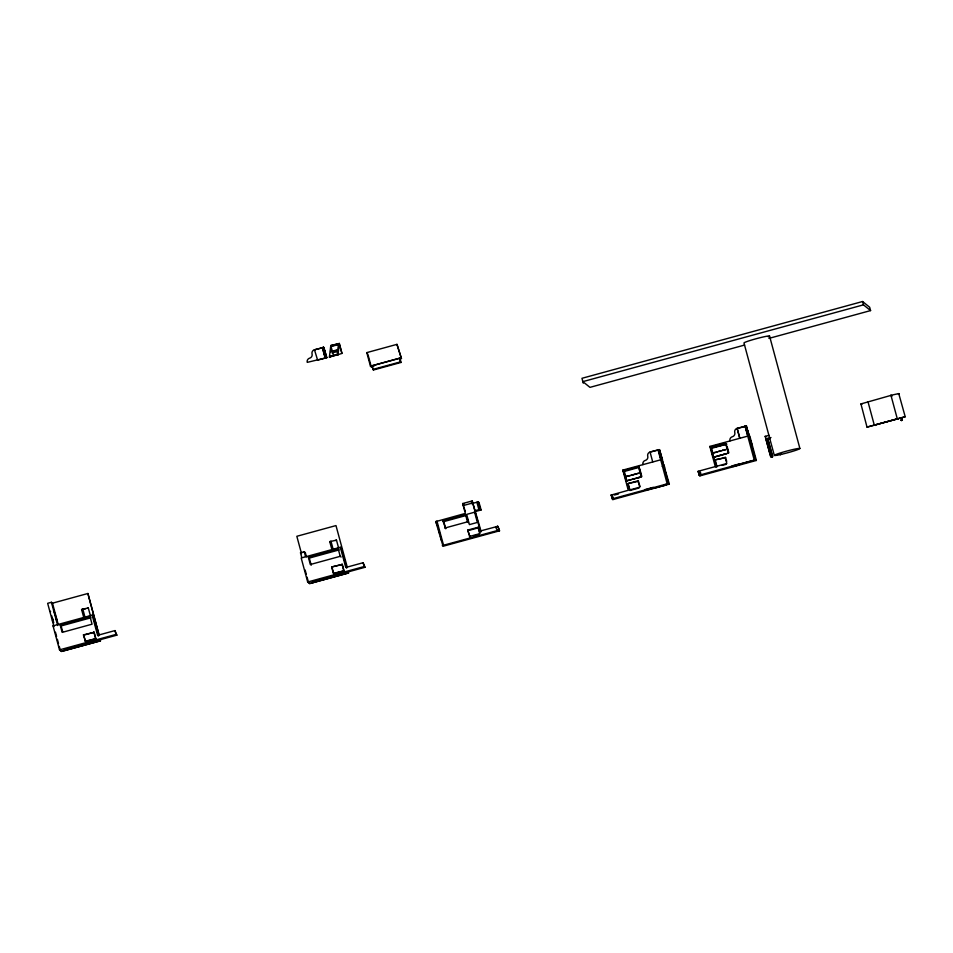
<?xml version="1.0" encoding="UTF-8"?>
<svg xmlns="http://www.w3.org/2000/svg" width="953" height="953" viewBox="0 0 953 953"><rect width="100%" height="100%" fill="white"/><g stroke="black" fill="none" stroke-linecap="round" stroke-linejoin="round"><path stroke-width="1.43" d="M339.161 343.354L342.02 353.432L329.393 357.125L330.786 345.546L339.351 343.556L341.817 353.218M330.596 351.49L331.251 346.022L338.613 344.307L338.22 350.061L332.073 351.49M330.846 351.776L331.251 346.022M331.358 355.981L330.203 356.458L337.112 354.861L337.505 351.574L331.978 352.848M338.22 350.061L338.613 344.307M337.958 355.147L339.351 343.556L330.786 345.546L333.443 355.421L329.393 357.125M898.214 419.153L897.154 418.296L890.948 395.292L898.75 393.589L905.231 416.806L867.016 427.111L860.928 403.929L891.031 395.364M867.016 427.111L905.35 416.628M899.144 393.625L898.381 394.125M642.93 464.599A3.419 3.407 -51.1 0 1 645.336 460.406A3.419 3.407 -51.1 0 0 647.742 456.201A3.419 3.407 -51.1 0 1 650.149 452.008L659.178 449.602L669.34 484.124L612.862 499.586L611.028 495.107L612.303 494.75M626.824 476.333C622.654 477.346 630.147 475.547 627.896 476.238M627.086 476.405L627.789 476.155M627.932 480.431L626.466 480.8L627.67 480.515M628.182 480.491L629.588 480.086M630.112 479.943L631.565 479.573M632.339 479.323L633.793 478.954M634.043 478.894L635.496 478.525M636.211 478.263L637.593 477.941M713.213 452.854L712.391 453.02L714.929 452.556M714.107 452.723L715.643 452.306L714.821 452.472M715.024 456.69L714.321 456.94M715.215 456.809L716.739 456.392M717.192 456.296L718.252 456.022M726.734 453.688L725.698 453.985M337.112 354.861L338.267 354.373L337.505 351.574M82.804 609.098L85.02 617.318L83.816 617.735L81.601 609.527L82.804 609.098L88.319 608.002L90.535 616.21M87.116 608.419L88.319 608.002M329.762 541.661L330.965 541.233L333.181 549.44L331.978 549.869L329.762 541.661L336.48 540.125L338.696 548.332M335.277 540.554L336.48 540.125M718.896 451.353C716.727 452.091 721.207 450.686 719.003 451.436M720.671 450.864C718.502 451.603 722.982 450.197 720.778 450.948M714.214 456.856L713.499 457.106L715.346 456.809M723.875 454.378L723.244 454.581L724.697 454.212M443.467 545.187L442.299 545.581L498.753 530.166L499.551 530.809L443.074 546.26L435.795 521.601L436.986 521.172L443.55 545.259M613.339 498.586L612.064 498.919L668.541 483.481L669.34 484.124M326.51 357.327L323.71 347.357L314.371 349.822L323.841 347.464L326.879 357.637L317.623 360.163L314.466 349.763A3.419 3.407 -51.1 0 0 312.06 353.968A3.419 3.407 -51.1 0 1 309.654 358.161A3.419 3.407 -51.1 0 0 307.247 362.366L326.879 357.637M374.029 366.083L371.277 366.834L370.443 366.155L366.786 352.61L396.972 344.355L401.463 358.578L396.972 344.355M370.443 366.155L400.617 357.899M371.825 365.881L399.426 358.328L400.081 358.852L401.046 362.438L373.445 369.99L371.825 365.881L373.445 369.99M372.79 369.454L400.391 361.902L401.046 362.438M768.928 338.398L870.577 310.583L869.672 307.259L862.572 301.517L581.961 378.305L583.272 383.154M870.577 310.583L863.466 304.841L582.855 381.629L589.967 387.359L744.591 345.057M58.252 624.608L52.463 603.118L51.426 602.284L47.65 603.32L53.928 626.574L53.034 625.859L92.179 615.15L93.06 615.864L98.516 636.044L97.623 635.329L92.179 615.15M51.545 603.44L87.89 593.493L99.1 635.043M306.449 556.862L305.294 552.585L304.269 551.751L300.493 552.788L301.517 553.622L296.836 536.289L335.98 525.579L347.261 567.166M437.737 526.485L435.795 521.601L465.338 513.417L462.67 503.541L472.188 500.944L481.182 531.714M662.561 459.87L659.524 449.697L650.053 452.056L652.722 461.931M749.594 436.188L745.985 425.967L737.086 428.373L739.742 438.249M737.3 428.552L746.556 426.015M471.58 503.649L478.096 501.921L478.978 502.434L481.122 509.962L474.475 511.785M346.678 568.179L341.222 547.999L340.34 547.272L301.196 557.993L307.676 582.009L309.665 583.605L348.798 572.896L309.594 583.558M474.904 510.701L480.181 509.319L481.122 509.962M611.028 495.107L628.277 490.283L622.833 470.103L662.001 459.465M716.191 467.315L715.298 466.601L709.854 446.421L749.022 435.771L746.211 425.92M623.453 470.722L638.439 466.613L639.332 467.327L624.346 471.437L623.453 470.722L626.216 480.943L641.202 476.834L638.439 466.613M325.664 552.252L329.905 551.096M627.991 469.65L636.556 467.304M60.23 625.228L90.13 617.044L91.023 617.758L61.123 625.942L60.23 625.228L62.159 632.375L92.06 624.191L90.13 617.044M308.391 557.35L338.291 549.178L339.185 549.893L309.284 558.077L308.391 557.35L310.321 564.51L340.221 556.326L341.114 557.04M712.141 446.754L720.563 444.491M442.907 520.886L465.552 514.691L466.446 515.406L443.788 521.613L442.907 520.886L445.718 528.76L443.788 521.613M709.854 446.421L711.367 447.755L726.508 444.193M726.782 444.122L711.129 448.446L710.783 447.16L714.369 460.573M770.608 456.535L771.882 456.177L770.608 456.535L765.164 436.343L768.988 435.295M662.252 466.315L663.491 465.981L663.705 466.744L662.776 465.398L663.491 465.981M770.965 437.498L765.843 438.904L766.557 439.476L770.393 438.428M767.749 439.047L766.474 439.404L771.311 457.106L772.597 456.749L767.832 439.119L772.597 456.749L771.311 457.106M444.837 528.045L467.482 521.851L468.376 522.566L467.22 518.277M713.237 457.249L728.223 453.151L725.471 442.931L710.485 447.028L713.237 457.249L714.131 457.976M639.07 488.007L630.016 490.473L627.729 483.636L638.069 480.8L640.011 486.375M714.75 459.942L725.662 457.583L714.75 459.942L716.477 466.339L726.817 463.503L725.09 457.118M627.729 483.636L638.629 481.265M83.495 634.865L94.156 632.292L95.884 638.677L85.544 641.512L83.495 634.865L85.544 641.512M344.045 570.811L333.383 573.384L331.656 566.987L342.318 564.426L344.045 570.811L334.991 573.289M83.816 635.115L94.156 632.292M331.656 566.987L342.318 564.426M467.709 530.106L469.996 536.956L467.709 530.106L478.049 527.283L479.99 532.846M468.268 530.571L478.609 527.736M97.623 635.329L114.968 630.588L116.885 635.139L64.185 649.553L65.209 650.387M313.37 582.521L312.346 581.687L365.047 567.273L363.117 562.723L345.784 567.464L340.34 547.272M629.456 490.021L639.785 487.186L638.069 480.8M715.298 466.601L699.24 470.996C696.107 471.592 702.444 470.865 700.36 474.904L754.538 459.989L756.372 460.442L699.883 475.892L698.049 471.413L699.883 475.892M499.551 530.809L497.728 526.33L480.3 531L472.188 500.944M722.219 465.386L726.091 464.314M614.494 495.024L618.497 493.928M901.347 420.547L900.525 417.89L901.681 417.712L902.36 420.273L901.216 420.452L902.36 420.273M85.222 641.25L95.884 638.677M875.354 424.931L897.869 418.772M901.681 417.712L900.525 417.89M469.424 536.491L479.764 533.668L478.049 527.283M473.879 535.896L479.037 534.478M53.034 625.859L59.515 649.875L115.992 634.424L116.885 635.139M307.676 582.009L364.153 566.547L365.047 567.273M644.99 489.592L653.174 487.352L653.984 488.019L647.17 489.878M732.023 465.91L740.195 463.67M653.806 487.543L654.759 488.031L666.028 485.029L665.301 484.386M732.833 466.565L739.647 464.707M61.433 651.423L100.649 640.773L61.504 651.483L59.515 649.875M497.728 526.33C502.541 535.014 492.26 527.259 497.704 526.318M658.035 449.876L667.171 483.755L668.518 483.481L659.524 449.697M713.106 452.77L713.797 452.615M722.779 450.292C725.197 449.745 720.468 450.9 722.886 450.376M724.888 449.721C727.258 449.161 722.6 450.328 724.995 449.804M716.668 451.96C719.086 451.424 714.369 452.58 716.775 452.044M638.963 477.489C641.333 476.941 636.675 478.096 639.07 477.572M331.513 346.296L338.875 344.593M333.05 350.93L337.958 349.787M332.74 355.66L338.267 354.373M333.181 549.44L337.314 548.618M81.601 609.527L85.734 608.693M86.401 617.032L89.153 616.484M748.653 435.831L745.985 425.967M862.108 404.048L860.809 404.12M741.779 464.337L740.838 463.849L752.334 460.704L753.025 461.264M890.948 395.292L892.008 396.162M867.945 401.594L874.151 424.585L875.211 425.443M765.164 436.343L765.867 436.915M749.082 435.783L749.928 436.45L756.372 460.442M750.356 440.477L751.059 441.048M751.047 443.026L751.75 443.598M663.324 464.159L664.729 467.28L664.015 466.708M622.833 470.103L625.537 477.548M366.786 352.61L367.632 353.289M87.89 593.493L99.029 634.984M53.594 610.003L57.013 620.355L56.215 619.712M49.818 611.04L50.616 611.683M52.439 620.748L53.237 621.392M462.67 503.541L465.338 511.487M660.215 454.784L659.035 450.829L659.214 451.925M323.532 349.691L324.711 353.646M901.55 417.617L902.241 420.166M862.572 301.517L863.466 304.841M769.547 336.028L799.889 448.458M774.324 455.451L743.995 343.02A13.271 0.929 -15.1 0 1 759.219 337.922A13.271 0.929 -15.1 0 1 768.285 336.85M771.966 456.249L767.129 438.547L765.938 438.976L770.334 455.248M746.366 425.908L755.562 459.799L754.288 460.144L745.055 426.194M750.523 442.287L750.726 443.062M745.854 425.991L748.522 435.866M745.711 426.027L748.379 435.89M745.389 426.098L748.224 435.938M745.222 426.146L747.891 436.021M739.85 438.213L737.181 428.326A3.419 3.407 -51.1 0 0 734.775 432.519A3.419 3.407 -51.1 0 1 732.369 436.724A3.419 3.407 -51.1 0 0 729.962 440.917M727.246 446.957L728.747 452.484M726.162 444.205L728.604 453.259M726.007 458.858L726.698 461.407M715.322 460.406L717.049 466.791M711.367 447.755L713.011 453.831M659.083 449.625L661.739 459.501M658.833 449.673L661.62 459.513M658.69 449.709L661.346 459.584M658.523 449.745L661.191 459.62M658.368 449.78L661.025 459.656M639.677 468.614L641.738 476.274M638.784 466.601L641.583 476.941M628.301 484.088L630.016 490.473M624.346 471.437L626.407 479.097M627.348 484.279L628.432 488.317M612.219 494.678L613.244 498.514M611.826 495.751L612.862 499.586M478.323 501.909L480.324 509.319M476.893 502.195L478.894 509.605M465.552 514.691L467.482 521.851M399.426 358.328L400.391 361.902M438.499 529.308L439.643 533.549M440.405 536.372L441.549 540.613M367.989 354.647L371.277 366.834M323.579 347.357L326.379 357.232M323.401 347.38L326.164 357.244M323.281 347.404L325.938 357.28M322.996 347.464L325.807 357.304M322.841 347.5L325.509 357.375M322.686 347.547L325.342 357.423M322.519 347.583L325.176 357.458M322.352 347.631L325.009 357.506M363.117 562.723L364.153 566.547M338.291 549.178L340.221 556.326M341.996 564.164L343.723 570.549M331.978 567.249L333.705 573.635M309.284 558.077L311.214 565.224M304.269 551.751L305.544 556.492M300.493 552.788L301.767 557.517M305.139 570.013L306.282 574.242M307.045 577.077L308.569 582.724M114.968 630.588L115.992 634.424M93.835 632.03L95.562 638.415M61.123 625.942L62.66 631.66M51.426 602.284L57.704 625.537M52.546 618.473L53.773 622.833M51.736 615.841L52.856 619.998M55.453 632.22L56.596 636.461M57.359 639.284L58.502 643.525M59.265 646.348L60.408 650.589M471.413 502.088L471.675 503.244L464.266 505.281L464.004 504.113M747.64 432.424L747.807 433.52M699.109 475.225L700.36 474.904L699.145 475.202M629.004 475.845L630.457 475.476L629.004 475.845M631.231 475.237L632.697 474.868L631.231 475.237M633.006 474.749L634.472 474.38L633.006 474.749M635.115 474.177L636.568 473.808L635.115 474.177M637.223 473.605L638.677 473.236L637.223 473.605M719.36 455.641L720.825 455.272L719.36 455.641M721.147 455.153L722.6 454.784L721.147 455.153M474.606 512.214L466.648 514.394L469.412 524.615L477.37 522.435L474.606 512.214M781.448 454.236L780.173 454.581L781.448 454.236M776.481 455.331A13.271 0.929 -15.1 0 0 798.614 449.28A13.271 0.929 -15.1 0 0 786.225 451.234A13.271 0.929 -15.1 0 0 776.481 455.331"/></g></svg>
